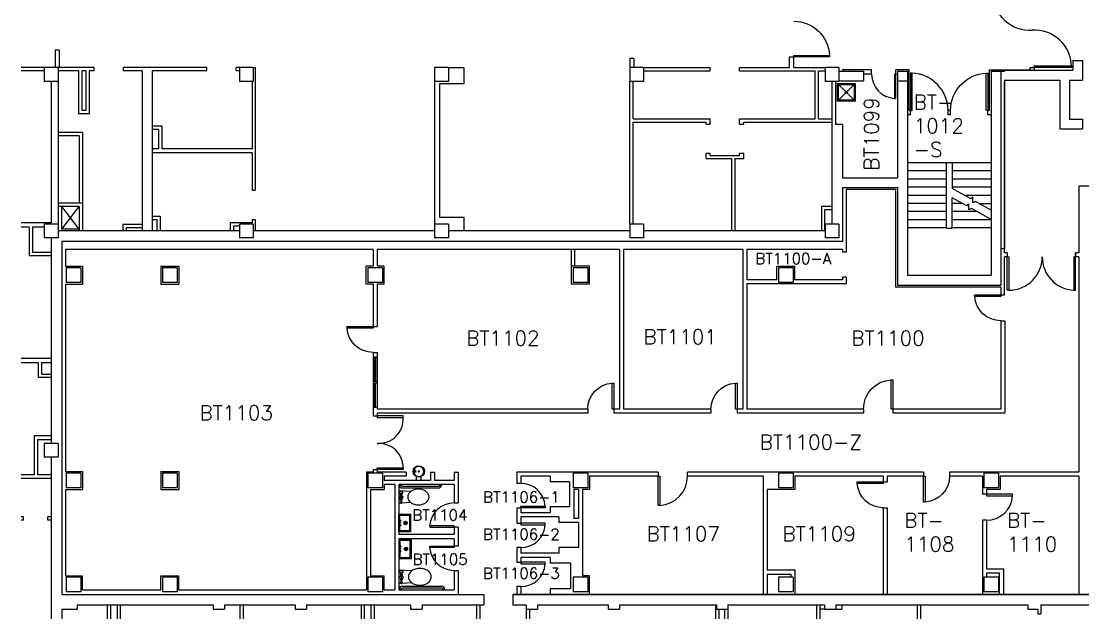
# Model space of a CAD drawing. Extents: x 2808 to 7225, y 18128 to 20366.
# Drawn here: x 2991 to 4296, y 18136 to 18871 of the extents above; entities that cross this region are included whole.
import ezdxf

# ---------------------------------------------------------------- set-up
doc = ezdxf.new("R2010")
doc.units = 0
doc.header["$MEASUREMENT"] = 0
doc.layers.get('0').update_dxf_attribs({"linetype": 'CONTINUOUS'})
for name, color, linetype in [('ARDOOR', 7, 'CONTINUOUS'), ('ARROOMNO', 4, 'CONTINUOUS'), ('ARWALL', 7, 'CONTINUOUS'), ('ARWINDOW', 7, 'CONTINUOUS'), ('COL', 14, 'CONTINUOUS'), ('EXWALL', 8, 'CONTINUOUS'), ('MPFIXTURE', 3, 'CONTINUOUS')]:
    doc.layers.add(name, color=color, linetype=linetype)
doc.styles.add('ROMANS', font='romans.shx', dxfattribs={"height": 18})

# ---------------------------------------------------------------- blocks, each defined once
blk = doc.blocks.new('COL2')
for p, q in [((-0.5, -0.5), (-0.5, 0.5)), ((-0.5, 0.5), (0.5, 0.5)), ((0.5, -0.5), (0.5, 0.5)), ((-0.5, -0.5), (0.5, -0.5))]:
    blk.add_line(p, q)
blk = doc.blocks.new('A$C00151CEC')
at = {"layer": 'MPFIXTURE'}
for points in [[(0, 21.6), (21.6, 21.6), (21.6, 0), (0, 0)], [(1.2, 20.4), (20.4, 20.4), (20.4, 1.2), (1.2, 1.2)]]:
    blk.add_lwpolyline(points, close=True, dxfattribs=at)
for points in [[(1.2, 20.4), (9.7, 11.9)], [(20.4, 20.4), (11.9, 11.9)], [(1.2, 1.2), (9.7, 9.7)], [(9.8, 10.8), (11.8, 10.8)], [(10.8, 11.8), (10.8, 9.8)], [(20.4, 1.2), (11.9, 9.7)]]:
    blk.add_lwpolyline(points, dxfattribs=at)
for radius in [1.5, 1]:
    blk.add_circle((10.8, 10.8), radius, dxfattribs=at)
blk = doc.blocks.new('DRNKFTN')
at = {"layer": 'MPFIXTURE', "linetype": 'CONTINUOUS'}
for p, q in [((4988.9, 18769.7), (4994.3, 18769.7)), ((4988.9, 18765), (4988.9, 18769.7)), ((4994.3, 18769.7), (4994.3, 18764.8)), ((4995.5, 18757.4), (4995.6, 18759.4)), ((4995.5, 18757.4), (4995.6, 18759.4)), ((4995.5, 18757.4), (4995.6, 18759.4)), ((4995.5, 18757.4), (4995.7, 18759.2)), ((4995.6, 18757.6), (4995.5, 18757.4)), ((4995.6, 18757.6), (4995.5, 18757.4))]:
    blk.add_line(p, q, dxfattribs=at)
blk.add_circle((4991.4, 18758.4), 7, dxfattribs=at)
for centre, radius, start, end in [((4991.4, 18758.4), 6.21, 0, 180), ((4991.4, 18758.4), 6.21, 180, 0), ((4991.4, 18758.4), 0.724, 0, 180), ((4991.4, 18758.4), 0.724, 180, 0), ((4992.1, 18758.4), 0, 359.999997222109, 0), ((4996.1, 18758.3), 1.16, 236.6932, 113.3808), ((4996.1, 18758.3), 0.913, 236.6932, 113.3808), ((4996.1, 18758.3), 0.913, 236.6932, 113.3808), ((4996.1, 18758.4), 0.161, 0, 180), ((4996.1, 18758.4), 0.161, 180, 0), ((4996.3, 18758.4), 0, 359.999997222109, 0), ((4997.6, 18758.4), 0, 359.999997222109, 0)]:
    blk.add_arc(centre, radius, start, end, dxfattribs=at)
blk = doc.blocks.new('A$C722D64E6')
at = {"layer": 'ARWALL'}
blk.add_blockref('DRNKFTN', (-4984.4, -18751.4), dxfattribs=at)
blk = doc.blocks.new('A$C10F5205D')
at = {"rotation": 90}
blk.add_blockref('A$C722D64E6', (18.2, 0), dxfattribs=at)
blk = doc.blocks.new('A$C1AF72490')
at = {"layer": 'MPFIXTURE', "rotation": 180}
blk.add_blockref('A$C10F5205D', (18.2, 14), dxfattribs=at)
blk = doc.blocks.new('PSYWC1P')
at = {"linetype": 'CONTINUOUS'}
for p, q in [((10.79, 4.96), (0, 5.58)), ((0.75, 4.61), (0, 4.61)), ((0.75, 3.6), (0, 3.6)), ((1.3, 4.67), (0.81, 4.67)), ((0.81, 3.54), (1.3, 3.54)), ((2.65, 1.27), (2.65, 1.13)), ((1.83, -5.48), (0, -5.58)), ((10.79, -4.96), (2.48, -5.44))]:
    blk.add_line(p, q, dxfattribs=at)
for p, q in [((1.31, 1.81), (1.31, 1.59)), ((1.69, 1.87), (1.37, 1.87)), ((1.37, 1.53), (1.69, 1.53)), ((1.69, 1.87), (1.69, 3.38)), ((1.69, 1.52), (1.69, 1.53)), ((1.69, 1.13), (1.69, 1.53)), ((2.65, 1.87), (2.65, 3.38)), ((2.98, 1.87), (2.65, 1.87)), ((2.65, 1.52), (2.65, 1.53)), ((2.65, 1.12), (2.65, 1.53)), ((2.65, 1.53), (2.98, 1.53)), ((3.54, 4.67), (3.04, 4.67)), ((3.04, 3.54), (3.54, 3.54)), ((3.04, 1.59), (3.04, 1.81)), ((3.6, 3.6), (3.6, 4.61)), ((1.3, -1.88), (1.3, -2.1)), ((1.6, -1.82), (1.36, -1.82)), ((1.36, -2.16), (1.6, -2.16)), ((1.6, -1.82), (1.6, -1.57)), ((2.73, -1.57), (2.73, -1.82)), ((2.97, -1.82), (2.73, -1.82)), ((2.73, -2.16), (2.97, -2.16)), ((3.03, -2.1), (3.03, -1.88))]:
    blk.add_line(p, q)
for points in [[(3.04, 4.67, 0.025815), (2.97, 4.72, 0.069134), (2.63, 4.85, 0.055334), (2.17, 4.9, 0.055334), (1.72, 4.85, 0.069134), (1.37, 4.72, 0.025815), (1.3, 4.67, 0.164444)], [(1.3, 3.54, 0.025815), (1.37, 3.5, 0.069134), (1.72, 3.37, 0.055334), (2.17, 3.32, 0.055334)], [(2.17, 3.32, 0.055334), (2.63, 3.37, 0.069134), (2.97, 3.5, 0.024315), (3.04, 3.54, 0.190567)]]:
    blk.add_lwpolyline(points, format="xyb", dxfattribs=at)
blk.add_lwpolyline([(2.59, -0.24), (2.38, 0.12), (1.96, 0.12), (1.75, -0.24), (1.96, -0.61), (2.38, -0.61)], close=True, dxfattribs=at)
at = {"linetype": 'CONTINUOUS', "flags": 128}
blk.add_lwpolyline([(17.51, -7.01, 0.074368), (21.25, -6.45, 0.085026), (24.22, -4.96, 0.106278), (26.33, -2.56, 0.128465), (27, 0, 0.128465), (26.33, 2.57, 0.106278), (24.22, 4.96, 0.085026), (21.25, 6.45, 0.074368), (17.51, 7.02, 0.074368), (13.76, 6.45, 0.085026), (10.79, 4.96, 0.106278), (8.68, 2.57, 0.128465), (8.01, 0, 0.128465), (8.68, -2.56, 0.106278), (10.79, -4.96, 0.085026), (13.76, -6.45, 0.074368)], format="xyb", close=True, dxfattribs=at)
for points in [[(2.73, -2.16), (2.73, -2.65, -0.414214), (2.67, -2.71), (1.66, -2.71, -0.414214), (1.6, -2.65), (1.6, -2.16)], [(2.32, -2.71), (2.49, -5.49, -1.015015), (1.83, -5.48), (1.99, -2.71)]]:
    blk.add_lwpolyline(points, format="xyb")
at = {"linetype": 'CONTINUOUS'}
blk.add_circle((2.17, -0.24), 1.45, dxfattribs=at)
for centre, start, end in [((0.81, 4.61), 90, 180), ((0.81, 3.6), 180, 270)]:
    blk.add_arc(centre, 0.0602, start, end, dxfattribs=at)
for centre, start, end in [((1.37, 1.81), 90, 180), ((1.37, 1.59), 180, 270), ((2.98, 1.81), 0, 90), ((2.98, 1.59), 270, 0), ((3.54, 4.61), 0, 90), ((3.54, 3.6), 270, 0), ((1.36, -1.88), 90, 180), ((1.36, -2.1), 180, 270), ((2.97, -1.88), 0, 90), ((2.97, -2.1), 270, 0)]:
    blk.add_arc(centre, 0.0602, start, end)
blk = doc.blocks.new('GRABBAR36')
for p, q in [((1.5, 3.75), (1.5, 36.25)), ((3, 3.75), (3, 36.25))]:
    blk.add_line(p, q)
for points in [[(0, 36.75), (0.5, 36.75), (0.5, 39.25), (0, 39.25)], [(0, 0.75), (0.5, 0.75), (0.5, 3.25), (0, 3.25)]]:
    blk.add_lwpolyline(points, close=True)
for centre, radius, start, end in [((0.5, 36.25), 2.5, 0, 90), ((0.5, 36.25), 1, 0, 90), ((0.5, 3.75), 2.5, 270, 0), ((0.5, 3.75), 1, 270, 0)]:
    blk.add_arc(centre, radius, start, end)
blk = doc.blocks.new('A$C2EE22C5F')
at = {"layer": 'MPFIXTURE', "rotation": 90}
blk.add_blockref('GRABBAR36', (39.25, 0), dxfattribs=at)
blk = doc.blocks.new('A$C43B14E2C')
at = {"rotation": 90}
blk.add_blockref('A$C2EE22C5F', (3, 0), dxfattribs=at)
blk = doc.blocks.new('A$C5E551B54')
blk.add_blockref('A$C43B14E2C', (0, 0))
blk = doc.blocks.new('A$C5E682CFD')
at = {"layer": 'MPFIXTURE'}
for p, q in [((33.28, 6), (35.28, 6)), ((34.28, 5), (34.28, 7))]:
    blk.add_line(p, q, dxfattribs=at)
for points in [[(26.28, 0), (26.28, 10.5), (42.28, 10.5), (42.28, 0)], [(27.28, 1), (27.28, 9.5), (41.28, 9.5), (41.28, 1)]]:
    blk.add_lwpolyline(points, close=True, dxfattribs=at)
at = {"layer": 'MPFIXTURE', "linetype": 'CONTINUOUS'}
for centre, radius in [((32.28, 0.99), 0.75), ((34.28, 0.99), 0.5), ((36.28, 0.99), 0.75)]:
    blk.add_circle(centre, radius, dxfattribs=at)
at = {"layer": 'MPFIXTURE'}
for radius in [1.5, 1]:
    blk.add_circle((34.28, 6), radius, dxfattribs=at)
for name, p, rotation in [('A$C5E551B54', (3, 38.5), 180), ('PSYWC1P', (11.11, 0), 90)]:
    blk.add_blockref(name, p, dxfattribs=dict(at, rotation=rotation))
blk = doc.blocks.new('A$C2E913835')
at = {"layer": 'MPFIXTURE'}
for p, q in [((9, 6), (7, 6)), ((8, 5), (8, 7))]:
    blk.add_line(p, q, dxfattribs=at)
for points in [[(16, 0), (16, 10.5), (0, 10.5), (0, 0)], [(15, 1), (15, 9.5), (1, 9.5), (1, 1)]]:
    blk.add_lwpolyline(points, close=True, dxfattribs=at)
at = {"layer": 'MPFIXTURE', "linetype": 'CONTINUOUS'}
for centre, radius in [((6, 0.99), 0.75), ((8, 0.99), 0.5), ((10, 0.99), 0.75)]:
    blk.add_circle(centre, radius, dxfattribs=at)
at = {"layer": 'MPFIXTURE'}
for radius in [1.5, 1]:
    blk.add_circle((8, 6), radius, dxfattribs=at)
blk.add_blockref('A$C5E551B54', (39.07, 0), dxfattribs=at)
at = {"layer": 'MPFIXTURE', "rotation": 90}
blk.add_blockref('PSYWC1P', (31.16, 0), dxfattribs=at)
blk = doc.blocks.new('A$C0AF92A26')
at = {"layer": 'ARDOOR'}
for p, q in [((0, 0), (0, 36)), ((0, 36), (2, 36)), ((2, 36), (2, 0)), ((2, 0), (0, 0))]:
    blk.add_line(p, q, dxfattribs=at)
blk.add_arc((0, 35.9), 36, 273.1847, 0.0885, dxfattribs=at)
blk = doc.blocks.new('A$C0C141F56')
at = {"layer": 'ARDOOR'}
for p, q in [((0, 2), (30, 2)), ((0, 0), (0, 2)), ((30, 0), (0, 0)), ((30, 2), (30, 0))]:
    blk.add_line(p, q, dxfattribs=at)
blk.add_arc((0.1, 0), 30, 3.8224, 90.1275, dxfattribs=at)
blk = doc.blocks.new('A$C14205D02')
at = {"layer": 'ARDOOR'}
for p, q in [((30, 30), (0, 30)), ((0, 30), (0, 28)), ((0, 28), (30, 28)), ((30, 28), (30, 30))]:
    blk.add_line(p, q, dxfattribs=at)
blk.add_arc((0.1, 30), 30, 269.8725, 356.1776, dxfattribs=at)
blk = doc.blocks.new('A$C33CB6592')
at = {"layer": 'ARDOOR'}
for p, q in [((30, 30), (0, 30)), ((0, 30), (0, 28)), ((0, 28), (30, 28)), ((30, 28), (30, 30))]:
    blk.add_line(p, q, dxfattribs=at)
blk.add_arc((0.1, 30), 30, 269.8725, 356.1776, dxfattribs=at)
blk = doc.blocks.new('A$C0E8B76A5')
at = {"layer": 'ARDOOR'}
for p, q in [((30, 2), (0, 2)), ((0, 2), (0, 0)), ((0, 0), (30, 0)), ((30, 0), (30, 2))]:
    blk.add_line(p, q, dxfattribs=at)
blk.add_arc((29.9, 0), 30, 89.8725, 176.1776, dxfattribs=at)
blk = doc.blocks.new('A$C42FC0220')
at = {"layer": 'ARDOOR'}
for p, q in [((0, 28), (0, 30)), ((0, 30), (30, 30)), ((30, 28), (0, 28)), ((30, 30), (30, 28))]:
    blk.add_line(p, q, dxfattribs=at)
blk.add_arc((29.9, 30), 30, 183.8224, 270.1275, dxfattribs=at)
blk = doc.blocks.new('A$C7CA93A63')
at = {"layer": 'ARDOOR'}
for p, q in [((32, 34), (0, 34)), ((0, 34), (0, 32)), ((0, 32), (32, 32)), ((32, 32), (32, 34))]:
    blk.add_line(p, q, dxfattribs=at)
blk.add_arc((2.1, 30), 30, 266.0404, 3.9596, dxfattribs=at)
blk = doc.blocks.new('A$C39A6113D')
at = {"layer": 'ARDOOR'}
for p, q in [((0, 2), (32, 2)), ((0, 0), (0, 2)), ((32, 0), (0, 0)), ((32, 2), (32, 0))]:
    blk.add_line(p, q, dxfattribs=at)
blk.add_arc((2, 2.1), 30, 359.8725, 93.8227, dxfattribs=at)
blk = doc.blocks.new('A$C4E473FEC')
at = {"layer": 'ARDOOR'}
for p, q in [((0, 0), (0, 41)), ((0, 41), (2, 41)), ((2, 41), (2, 0)), ((84, 41), (82, 41)), ((82, 41), (82, 0)), ((84, 0), (84, 41)), ((2, 0), (0, 0)), ((82, 0), (84, 0))]:
    blk.add_line(p, q, dxfattribs=at)
for centre, start, end in [((2, 41), 270, 0), ((84, 41), 179.9318, 267.204)]:
    blk.add_arc(centre, 41, start, end, dxfattribs=at)

msp = doc.modelspace()

# ---------------------------------------------------------------- linework, layer by layer
at = {"layer": 'ARDOOR'}
for p, q in [((4231.5, 18812.2), (4231.5, 18814.2)), ((4236.5, 18816.2), (4282.5, 18816.2)), ((4236.5, 18816.2), (4282.5, 18816.2)), ((4236.5, 18814.2), (4236.5, 18816.2)), ((4236.5, 18816.2), (4236.5, 18814.2)), ((4282.5, 18814.2), (4236.5, 18814.2)), ((4282.5, 18816.2), (4282.5, 18814.2))]:
    msp.add_line(p, q, dxfattribs=at)
at = {"layer": 'ARDOOR', "flags": 128}
for points in [[(3940.7, 18871.2, -0.400971), (3984.7, 18829.2), (3984.7, 18827.2), (3940.7, 18827.2), (3940.7, 18829.2), (3984.7, 18829.2)], [(4036.5, 18806.2, 0.394848), (4064.5, 18776.3), (4066.5, 18776.2), (4066.5, 18806.2), (4064.5, 18806.2), (4064.5, 18776.2), (4066.5, 18776.2)], [(4130.5, 18761.2, 0.401544), (4086.5, 18807.2), (4086.5, 18807.2), (4084.5, 18807.2), (4084.5, 18761.2), (4086.5, 18761.2), (4086.5, 18807.2)], [(4133.5, 18761.2, -0.401544), (4177.5, 18807.2), (4177.5, 18807.2), (4179.5, 18807.2), (4179.5, 18761.2), (4177.5, 18761.2), (4177.5, 18807.2)], [(4195.3, 18502.7, -0.396047), (4163.3, 18532.7), (4163.3, 18532.7), (4163.3, 18534.7), (4195.3, 18534.7), (4195.3, 18532.7), (4163.3, 18532.7), (4163.2, 18534.7)], [(3423.5, 18463.7, -0.396047), (3391.5, 18493.7), (3391.5, 18493.7), (3391.5, 18495.7), (3423.5, 18495.7), (3423.5, 18493.7), (3391.5, 18493.7), (3391.4, 18495.7)], [(3687.5, 18394, -0.396047), (3717.5, 18426), (3717.5, 18426), (3719.5, 18426), (3719.5, 18394), (3717.5, 18394), (3717.5, 18426), (3719.5, 18426.1)], [(3839, 18394, -0.396047), (3869, 18426), (3869, 18426), (3871, 18426), (3871, 18394), (3869, 18394), (3869, 18426), (3871, 18426.1)], [(4026.5, 18394, -0.39805), (4060.5, 18430), (4062.5, 18430), (4062.5, 18394), (4060.5, 18394), (4060.5, 18430)], [(4050.8, 18272.6, -0.396047), (4018.9, 18302.6), (4018.9, 18302.6), (4018.8, 18304.6), (4050.8, 18304.6), (4050.8, 18302.6), (4018.9, 18302.6), (4018.8, 18304.6)], [(4132.4, 18311.6, -0.396047), (4102.4, 18279.7), (4102.4, 18279.7), (4100.4, 18279.6), (4100.4, 18311.6), (4102.4, 18311.6), (4102.4, 18279.7), (4100.4, 18279.6)], [(4177.9, 18257.2, 0.396047), (4209.8, 18287.2), (4209.8, 18287.2), (4209.9, 18289.2), (4177.9, 18289.2), (4177.9, 18287.2), (4209.8, 18287.2), (4210, 18289.2)]]:
    msp.add_lwpolyline(points, format="xyb", dxfattribs=at)
at = {"layer": 'ARDOOR'}
for centre, start, end in [((4231.4, 18906.1), 182.4044, 273.166), ((4236.5, 18814.3), 2.4044, 93.166)]:
    msp.add_arc(centre, 46, start, end, dxfattribs=at)
at = {"layer": 'ARWALL'}
for p, q in [((3032.7, 18835.7), (3032.7, 18814.2)), ((3037.7, 18835.7), (3032.7, 18835.7)), ((3037.7, 18835.7), (3037.7, 18814.2)), ((3739.2, 18825.2), (3739.2, 18814.2)), ((3744.2, 18825.2), (3739.2, 18825.2)), ((3744.2, 18825.2), (3744.2, 18814.2)), ((3935.7, 18814.2), (3935.7, 18827.2)), ((3935.7, 18827.2), (3940.7, 18827.2)), ((3940.7, 18814.2), (3940.7, 18827.2)), ((3019.2, 18814.2), (2990.9, 18814.2)), ((3019.2, 18810.2), (2990.9, 18810.2)), ((3080.5, 18814.2), (3036.2, 18814.2)), ((3061.2, 18810.2), (3036.2, 18810.2)), ((3061.2, 18810.2), (3061.2, 18757.2)), ((3070.2, 18810.2), (3065.2, 18810.2)), ((3065.2, 18810.2), (3065.2, 18761.2)), ((3070.2, 18810.2), (3070.2, 18761.2)), ((3074.2, 18810.2), (3074.2, 18757.2)), ((3080.5, 18810.2), (3074.2, 18810.2)), ((3080.5, 18810.2), (3080.5, 18814.2)), ((3219.2, 18814.2), (3116.5, 18814.2)), ((3116.5, 18810.2), (3116.5, 18814.2)), ((3139.7, 18810.2), (3116.5, 18810.2)), ((3139.7, 18810.2), (3139.7, 18613.2)), ((3219.2, 18810.2), (3151.7, 18810.2)), ((3151.7, 18810.2), (3151.7, 18613.2)), ((3219.2, 18810.2), (3219.2, 18814.2)), ((3255.2, 18810.2), (3255.2, 18814.2)), ((3259.2, 18814.2), (3255.2, 18814.2)), ((3259.2, 18810.2), (3255.2, 18810.2)), ((3276.2, 18814.2), (3278.7, 18814.2)), ((3278.7, 18814.2), (3278.7, 18663.2)), ((3516.2, 18814.2), (3535.2, 18814.2)), ((3535.2, 18814.2), (3535.2, 18794.2)), ((3756.2, 18814.2), (3838.2, 18814.2)), ((3756.2, 18810.2), (3838.2, 18810.2)), ((3838.2, 18810.2), (3838.2, 18814.2)), ((3874.2, 18814.2), (3935.7, 18814.2)), ((3874.2, 18810.2), (3874.2, 18814.2)), ((3874.2, 18810.2), (3967.2, 18810.2)), ((3940.7, 18814.2), (3979.2, 18814.2)), ((3967.2, 18751.2), (3967.2, 18810.2)), ((3971.2, 18810.2), (3979.2, 18810.2)), ((3971.2, 18751.2), (3971.2, 18810.2)), ((4036.5, 18811.2), (4000.7, 18811.2)), ((4000.7, 18811.2), (4000.7, 18809.7)), ((4036.5, 18806.2), (4036.5, 18811.2)), ((4066.5, 18806.2), (4066.5, 18811.2)), ((4082.5, 18811.2), (4066.5, 18811.2)), ((4082.5, 18761.2), (4082.5, 18811.2)), ((4181.5, 18761.2), (4181.5, 18811.2)), ((4181.5, 18811.2), (4231.5, 18811.2)), ((4231.5, 18814.2), (4236.5, 18814.2)), ((4231.5, 18812.2), (4231.5, 18811.2)), ((4236.5, 18814.2), (4236.5, 18810.8)), ((3274.7, 18797.2), (3274.7, 18714.2)), ((3499.2, 18797.2), (3499.2, 18621.7)), ((3739.2, 18621.7), (3739.2, 18797.2)), ((3743.2, 18751.2), (3743.2, 18797.2)), ((4036.5, 18806.2), (4026.4, 18806.2)), ((4068.5, 18806.2), (4066.5, 18806.2)), ((4200, 18586.2), (4200, 18796.5)), ((3535.2, 18794.2), (3505.2, 18794.2)), ((3505.2, 18794.2), (3505.2, 18630.2)), ((3074.2, 18757.2), (3061.2, 18757.2)), ((3070.2, 18761.2), (3065.2, 18761.2)), ((4084.5, 18761.2), (4082.5, 18761.2)), ((4084.5, 18756.2), (4084.5, 18761.2)), ((4133.5, 18761.2), (4130.5, 18761.2)), ((4130.5, 18756.2), (4130.5, 18761.2)), ((4133.5, 18756.2), (4133.5, 18761.2)), ((4181.5, 18761.2), (4179.5, 18761.2)), ((4179.5, 18756.2), (4179.5, 18761.2)), ((3743.2, 18751.2), (3838.2, 18751.2)), ((3743.2, 18747.2), (3833.2, 18747.2)), ((3743.2, 18621.7), (3743.2, 18747.2)), ((3833.2, 18744.7), (3833.2, 18747.2)), ((3833.2, 18744.7), (3838.2, 18744.7)), ((3838.2, 18744.7), (3838.2, 18751.2)), ((3874.2, 18751.2), (3967.2, 18751.2)), ((3874.2, 18744.7), (3874.2, 18751.2)), ((3874.2, 18744.7), (3879.2, 18744.7)), ((3879.2, 18747.2), (3987.7, 18747.2)), ((3879.2, 18744.7), (3879.2, 18747.2)), ((3971.2, 18751.2), (3987.7, 18751.2)), ((4084.5, 18756.2), (4080.5, 18756.2)), ((4133.5, 18756.2), (4130.5, 18756.2)), ((4183.5, 18756.2), (4179.5, 18756.2)), ((3066.2, 18734.2), (3036.2, 18734.2)), ((3066.2, 18734.2), (3066.2, 18613.2)), ((3163.7, 18742.2), (3151.7, 18742.2)), ((3159.7, 18738.2), (3151.7, 18738.2)), ((3159.7, 18738.2), (3159.7, 18714.2)), ((3163.7, 18742.2), (3163.7, 18714.2)), ((3062.2, 18730.2), (3036.2, 18730.2)), ((3062.2, 18730.2), (3062.2, 18647.2)), ((3159.7, 18714.2), (3151.7, 18714.2)), ((3274.7, 18709.2), (3151.7, 18709.2)), ((3274.7, 18714.2), (3163.7, 18714.2)), ((3274.7, 18709.2), (3274.7, 18663.2)), ((3833.2, 18702.2), (3833.2, 18708.7)), ((3833.2, 18708.7), (3838.2, 18708.7)), ((3838.2, 18706.2), (3838.2, 18708.7)), ((3838.2, 18706.2), (3874.2, 18706.2)), ((3874.2, 18708.7), (3879.2, 18708.7)), ((3874.2, 18706.2), (3874.2, 18708.7)), ((3879.2, 18702.2), (3879.2, 18708.7)), ((3833.2, 18702.2), (3864.2, 18702.2)), ((3864.2, 18702.2), (3864.2, 18613.2)), ((3868.2, 18702.2), (3879.2, 18702.2)), ((3868.2, 18702.2), (3868.2, 18613.2)), ((4359, 18668.2), (4291.3, 18668.2)), ((4291.3, 18668.2), (4291.3, 18586.2)), ((3274.7, 18663.2), (3278.7, 18663.2)), ((4048.2, 18664.2), (4005.2, 18664.2)), ((4066.5, 18664.2), (4005.2, 18664.2)), ((4005.2, 18664.2), (4005.2, 18587.2)), ((4005.2, 18664.2), (4005.2, 18587.2)), ((4005.2, 18664.2), (4005.2, 18587.2)), ((4066.5, 18544.2), (4066.5, 18664.2)), ((3974.7, 18643.2), (3974.7, 18613.2)), ((3987.7, 18643.2), (3974.7, 18643.2)), ((3151.7, 18631.2), (3161.7, 18631.2)), ((3151.7, 18627.2), (3157.7, 18627.2)), ((3157.7, 18627.2), (3157.7, 18613.2)), ((3161.7, 18631.2), (3161.7, 18613.2)), ((3274.7, 18627.2), (3274.7, 18623.2)), ((3274.7, 18627.2), (3278.7, 18627.2)), ((3278.7, 18627.2), (3278.7, 18613.2)), ((3505.2, 18630.2), (3535.2, 18630.2)), ((3535.2, 18630.2), (3535.2, 18613.2)), ((3978.7, 18639.2), (3978.7, 18613.2)), ((3987.7, 18639.2), (3978.7, 18639.2)), ((3027.7, 18623.2), (2990.9, 18623.2)), ((3000.7, 18617.7), (2990.9, 18617.7)), ((3000.7, 18617.7), (3000.7, 18582.7)), ((3004.7, 18617.7), (3004.7, 18586.7)), ((3019.2, 18617.7), (3004.7, 18617.7)), ((3139.7, 18621.2), (3115.7, 18621.2)), ((3115.7, 18621.2), (3115.7, 18613.2)), ((3119.7, 18617.2), (3119.7, 18613.2)), ((3139.7, 18617.2), (3119.7, 18617.2)), ((3274.7, 18623.2), (3247.7, 18623.2)), ((3247.7, 18623.2), (3247.7, 18613.2)), ((3259.2, 18619.2), (3251.7, 18619.2)), ((3251.7, 18619.2), (3251.7, 18613.2)), ((3423.5, 18590.2), (3045.2, 18590.2)), ((3423.5, 18590.2), (3045.2, 18590.2)), ((3045.2, 18590.2), (3045.2, 18569.7)), ((3045.2, 18590.2), (3045.2, 18569.7)), ((3423.5, 18590.2), (3423.5, 18569.7)), ((3423.5, 18590.2), (3423.5, 18569.7)), ((3726.5, 18590.2), (3428.5, 18590.2)), ((3726.5, 18590.2), (3428.5, 18590.2)), ((3428.5, 18590.2), (3428.5, 18569.7)), ((3428.5, 18590.2), (3428.5, 18569.7)), ((3667.5, 18569.7), (3667.5, 18590.2)), ((3667.5, 18569.7), (3667.5, 18590.2)), ((3671.5, 18569.7), (3671.5, 18590.2)), ((3671.5, 18569.7), (3671.5, 18590.2)), ((3726.5, 18590.2), (3726.5, 18533.9)), ((3726.5, 18590.2), (3726.5, 18394)), ((3878, 18590.2), (3731.5, 18590.2)), ((3878, 18590.2), (3731.5, 18590.2)), ((3731.5, 18590.2), (3731.5, 18533.9)), ((3731.5, 18590.2), (3731.5, 18394)), ((3878, 18590.2), (3878, 18533.9)), ((3878, 18590.2), (3878, 18394)), ((4000.7, 18590.2), (3883, 18590.2)), ((4000.7, 18590.2), (3883, 18590.2)), ((3883, 18590.2), (3883, 18553.1)), ((3883, 18590.2), (3883, 18553.1)), ((4000.7, 18590.2), (4000.7, 18587.2)), ((4000.7, 18590.2), (4000.7, 18587.2)), ((4000.7, 18590.2), (4000.7, 18587.2)), ((3027.7, 18582.7), (3000.7, 18582.7)), ((3027.7, 18586.7), (3004.7, 18586.7)), ((4005.2, 18587.2), (4000.7, 18587.2)), ((4005.2, 18587.2), (4000.7, 18587.2)), ((4005.2, 18587.2), (4000.7, 18587.2)), ((4203.3, 18586.2), (4200, 18586.2)), ((4200, 18534.7), (4200, 18581.2)), ((4203.3, 18581.2), (4200, 18581.2)), ((4203.3, 18586.2), (4203.3, 18581.2)), ((4291.3, 18586.2), (4287.3, 18586.2)), ((4287.3, 18581.2), (4287.3, 18586.2)), ((4287.3, 18586.2), (4287.3, 18581.2)), ((4291.3, 18581.2), (4287.3, 18581.2)), ((4291.3, 18581.2), (4291.3, 18316.6)), ((3045.2, 18569.7), (3066, 18569.7)), ((3045.2, 18569.7), (3066, 18569.7)), ((3066, 18569.7), (3066, 18547.7)), ((3066, 18569.7), (3066, 18547.7)), ((3162.5, 18569.7), (3162.5, 18547.7)), ((3162.5, 18569.7), (3184.5, 18569.7)), ((3184.5, 18569.7), (3184.5, 18547.7)), ((3423.5, 18569.7), (3415, 18569.7)), ((3415, 18547.7), (3415, 18569.7)), ((3423.5, 18569.7), (3415, 18569.7)), ((3437, 18569.7), (3428.5, 18569.7)), ((3437, 18569.7), (3428.5, 18569.7)), ((3437, 18547.7), (3437, 18569.7)), ((3689.5, 18569.7), (3667.5, 18569.7)), ((3689.5, 18569.7), (3667.5, 18569.7)), ((3667.5, 18547.7), (3667.5, 18569.7)), ((3667.5, 18547.7), (3667.5, 18569.7)), ((3689.5, 18547.7), (3689.5, 18569.7)), ((3689.5, 18547.7), (3689.5, 18569.7)), ((3920, 18553.1), (3920, 18569.7)), ((3920, 18569.7), (3942, 18569.7)), ((3942, 18553.1), (3942, 18569.7)), ((3920, 18553.1), (3883, 18553.1)), ((4000.7, 18553.1), (3942, 18553.1)), ((4005.2, 18556.5), (4000.7, 18556.5)), ((4000.7, 18556.5), (4000.7, 18553.1)), ((4005.2, 18556.5), (4005.2, 18548.1)), ((3045.2, 18547.7), (3066, 18547.7)), ((3045.2, 18547.7), (3066, 18547.7)), ((3045.2, 18547.7), (3045.2, 18317.2)), ((3045.2, 18547.7), (3045.2, 18317.2)), ((3162.5, 18547.7), (3184.5, 18547.7)), ((3423.5, 18547.7), (3415, 18547.7)), ((3423.5, 18547.7), (3423.5, 18495.7)), ((3428.5, 18547.7), (3428.5, 18495.7)), ((3437, 18547.7), (3428.5, 18547.7)), ((3689.5, 18547.7), (3667.5, 18547.7)), ((3689.5, 18547.7), (3667.5, 18547.7)), ((4005.2, 18548.1), (3883, 18548.1)), ((3883, 18548.1), (3883, 18394)), ((4195.3, 18544.2), (4066.5, 18544.2)), ((4195.3, 18544.2), (4195.3, 18534.7)), ((4195.3, 18534.7), (4200, 18534.7)), ((4195.3, 18502.7), (4195.3, 18394)), ((4195.3, 18502.7), (4200.3, 18502.7)), ((4200.3, 18502.7), (4200.3, 18389)), ((3423.5, 18495.7), (3428.5, 18495.7)), ((3423.5, 18463.7), (3423.5, 18385.8)), ((3423.5, 18463.7), (3428.5, 18463.7)), ((3428.5, 18463.7), (3428.5, 18394)), ((2990.9, 18456.7), (3027.7, 18456.7)), ((2990.9, 18451.2), (3011.7, 18451.2)), ((3011.7, 18451.2), (3011.7, 18433.2)), ((3015.7, 18451.2), (3027.7, 18451.2)), ((3015.7, 18451.2), (3015.7, 18437.2)), ((3011.7, 18433.2), (3027.7, 18433.2)), ((3015.7, 18437.2), (3027.7, 18437.2)), ((3687.5, 18394), (3428.5, 18394)), ((3687.5, 18394), (3687.5, 18389)), ((3726.5, 18394), (3719.5, 18394)), ((3719.5, 18394), (3719.5, 18389)), ((3839, 18394), (3731.5, 18394)), ((3839, 18394), (3839, 18389)), ((3878, 18394), (3871, 18394)), ((3871, 18394), (3871, 18389)), ((4026.5, 18394), (3883, 18394)), ((4026.5, 18394), (4026.5, 18389)), ((4195.3, 18394), (4062.5, 18394)), ((4062.5, 18394), (4062.5, 18389)), ((3423.5, 18385.8), (3428.5, 18385.8)), ((3687.5, 18389), (3428.5, 18389)), ((3428.5, 18389), (3428.5, 18385.8)), ((3839, 18389), (3719.5, 18389)), ((4026.5, 18389), (3871, 18389)), ((4200.3, 18389), (4062.5, 18389)), ((3027.7, 18361.2), (3006.7, 18361.2)), ((3006.7, 18361.2), (3006.7, 18313.2)), ((3027.7, 18356.2), (3010.7, 18356.2)), ((3010.7, 18356.2), (3010.7, 18313.2)), ((3045.2, 18317.2), (3066, 18317.2)), ((3045.2, 18317.2), (3066, 18317.2)), ((3066, 18317.2), (3066, 18295.2)), ((3066, 18317.2), (3066, 18295.2)), ((3162.5, 18317.2), (3162.5, 18295.2)), ((3162.5, 18317.2), (3184.5, 18317.2)), ((3184.5, 18317.2), (3184.5, 18295.2)), ((3423.5, 18316.6), (3415.4, 18316.6)), ((3415.4, 18316.6), (3415.4, 18171.6)), ((3423.5, 18319.8), (3423.5, 18316.6)), ((3423.5, 18319.8), (3428.5, 18319.8)), ((3428.5, 18319.8), (3428.5, 18316.6)), ((3464.1, 18316.6), (3428.5, 18316.6)), ((3464.1, 18316.6), (3464.1, 18311.6)), ((3494.1, 18316.6), (3494.1, 18306.2)), ((3494.1, 18316.6), (3499.1, 18316.6)), ((3499.1, 18316.6), (3499.1, 18306.2)), ((3523.1, 18316.6), (3523.1, 18306.2)), ((3523.1, 18316.6), (3528.1, 18316.6)), ((3528.1, 18316.6), (3528.1, 18278.6)), ((3774.1, 18316.6), (3600.2, 18316.6)), ((3600.2, 18316.6), (3600.2, 18302.6)), ((3774.1, 18316.6), (3774.1, 18311.6)), ((4100.4, 18316.6), (3810.1, 18316.6)), ((3810.1, 18311.6), (3810.1, 18316.6)), ((4100.4, 18316.6), (4100.4, 18311.6)), ((4291.3, 18316.6), (4132.4, 18316.6)), ((4132.4, 18316.6), (4132.4, 18311.6)), ((3006.7, 18313.2), (2990.9, 18313.2)), ((3027.7, 18308.7), (2990.9, 18308.7)), ((3027.7, 18313.2), (3010.7, 18313.2)), ((3437, 18311.6), (3437, 18306.2)), ((3464.1, 18311.6), (3437, 18311.6)), ((3494.1, 18306.2), (3437, 18306.2)), ((3450.1, 18301.2), (3437, 18301.2)), ((3437, 18301.2), (3437, 18295.2)), ((3450.1, 18301.2), (3450.1, 18171.6)), ((3523.1, 18301.2), (3455.1, 18301.2)), ((3455.1, 18301.2), (3455.1, 18239.6)), ((3523.1, 18306.2), (3499.1, 18306.2)), ((3523.1, 18301.2), (3523.1, 18278.6)), ((3605.2, 18302.6), (3600.2, 18302.6)), ((3641.2, 18311.6), (3605.2, 18311.6)), ((3605.2, 18311.6), (3605.2, 18302.6)), ((3641.2, 18311.6), (3641.2, 18304.6)), ((3665.2, 18304.6), (3641.2, 18304.6)), ((3665.2, 18304.6), (3665.2, 18273.6)), ((3774.1, 18311.6), (3689.5, 18311.6)), ((3689.5, 18311.6), (3689.5, 18295.2)), ((3903.2, 18311.6), (3810.1, 18311.6)), ((3903.2, 18311.6), (3903.2, 18166.1)), ((4050.8, 18311.6), (3942, 18311.6)), ((3942, 18311.6), (3942, 18295.2)), ((4050.8, 18311.6), (4050.8, 18304.6)), ((4050.8, 18304.6), (4055.8, 18304.6)), ((4055.8, 18311.6), (4055.8, 18304.6)), ((4100.4, 18311.6), (4055.8, 18311.6)), ((4172.9, 18311.6), (4132.4, 18311.6)), ((4172.9, 18311.6), (4172.9, 18289.2)), ((4291.3, 18311.6), (4194.5, 18311.6)), ((4194.5, 18311.6), (4194.5, 18295.2)), ((4291.3, 18311.6), (4291.3, 18166.1)), ((3045.2, 18295.2), (3066, 18295.2)), ((3045.2, 18295.2), (3066, 18295.2)), ((3045.2, 18295.2), (3045.2, 18189.1)), ((3045.2, 18295.2), (3045.2, 18189.1)), ((3162.5, 18295.2), (3184.5, 18295.2)), ((3420.4, 18295.2), (3420.4, 18189.1)), ((3420.4, 18295.2), (3437, 18295.2)), ((3676, 18295.2), (3670.2, 18295.2)), ((3670.2, 18295.2), (3670.2, 18259.6)), ((3676, 18295.2), (3676, 18259.6)), ((3689.5, 18295.2), (3681, 18295.2)), ((3681, 18295.2), (3681, 18189.1)), ((3908.2, 18295.2), (3908.2, 18196.1)), ((3942, 18295.2), (3908.2, 18295.2)), ((4177.9, 18289.2), (4172.9, 18289.2)), ((4177.9, 18295.2), (4177.9, 18289.2)), ((4194.5, 18295.2), (4177.9, 18295.2)), ((3523.1, 18278.6), (3528.1, 18278.6)), ((2993.7, 18261.7), (2990.9, 18261.7)), ((2993.7, 18257.2), (2993.7, 18261.7)), ((3027.7, 18261.7), (3023.7, 18261.7)), ((3023.7, 18257.2), (3023.7, 18261.7)), ((3600.2, 18272.6), (3600.2, 18253.6)), ((3600.2, 18272.6), (3605.2, 18272.6)), ((3605.2, 18272.6), (3605.2, 18266.6)), ((3641.2, 18266.6), (3605.2, 18266.6)), ((3652, 18261.6), (3605.2, 18261.6)), ((3605.2, 18261.6), (3605.2, 18253.6)), ((3641.2, 18273.6), (3641.2, 18266.6)), ((3665.2, 18273.6), (3641.2, 18273.6)), ((3652, 18261.6), (3652, 18254.6)), ((4050.8, 18270.6), (4050.8, 18166.1)), ((4055.8, 18270.6), (4055.8, 18166.1)), ((2993.7, 18257.2), (2990.9, 18257.2)), ((3027.7, 18257.2), (3023.7, 18257.2)), ((3523.1, 18248.6), (3523.1, 18239.6)), ((3528.1, 18248.6), (3523.1, 18248.6)), ((3528.1, 18248.6), (3528.1, 18225.6)), ((3600.2, 18253.6), (3605.2, 18253.6)), ((3676, 18254.6), (3652, 18254.6)), ((3676, 18259.6), (3670.2, 18259.6)), ((3676, 18254.6), (3676, 18223.6)), ((4172.9, 18257.2), (4172.9, 18166.1)), ((4177.9, 18257.2), (4172.9, 18257.2)), ((4177.9, 18257.2), (4177.9, 18197.5)), ((3523.1, 18239.6), (3455.1, 18239.6)), ((3523.1, 18234.6), (3455.1, 18234.6)), ((3455.1, 18234.6), (3455.1, 18171.6)), ((3523.1, 18234.6), (3523.1, 18225.6)), ((3528.1, 18225.6), (3523.1, 18225.6)), ((3600.2, 18223.6), (3600.2, 18205.6)), ((3605.2, 18223.6), (3600.2, 18223.6)), ((3605.2, 18223.6), (3605.2, 18216.6)), ((3652, 18223.6), (3652, 18216.6)), ((3676, 18223.6), (3652, 18223.6)), ((3652, 18216.6), (3605.2, 18216.6)), ((3641.2, 18211.6), (3605.2, 18211.6)), ((3605.2, 18211.6), (3605.2, 18205.6)), ((3641.2, 18211.6), (3641.2, 18204.6)), ((3415.4, 18203.6), (3415.4, 18171.6)), ((3420.4, 18203.6), (3420.4, 18189.1)), ((3450.1, 18203.6), (3450.1, 18171.6)), ((3455.1, 18203.6), (3455.1, 18171.6)), ((3600.2, 18205.6), (3605.2, 18205.6)), ((3666.2, 18204.6), (3641.2, 18204.6)), ((3666.2, 18204.6), (3666.2, 18173.1)), ((3666.2, 18203.6), (3666.2, 18173.1)), ((3681, 18203.6), (3681, 18189.1)), ((3903.2, 18203.6), (3903.2, 18166.1)), ((3908.2, 18203.6), (3908.2, 18196.1)), ((3908.2, 18196.1), (3942.5, 18196.1)), ((3908.2, 18196.1), (3942.5, 18196.1)), ((3942.5, 18166.1), (3942.5, 18196.1)), ((3942.5, 18166.1), (3942.5, 18196.1)), ((4050.8, 18203.6), (4050.8, 18166.1)), ((4055.8, 18203.6), (4055.8, 18166.1)), ((4172.9, 18203.6), (4172.9, 18166.1)), ((4177.9, 18203.6), (4177.9, 18197.5)), ((4177.9, 18197.5), (4198.9, 18197.5)), ((4177.9, 18197.5), (4198.9, 18197.5)), ((4198.9, 18166.1), (4198.9, 18197.5)), ((4198.9, 18166.1), (4198.9, 18197.5)), ((4291.3, 18203.6), (4291.3, 18166.1)), ((3045.2, 18189.1), (3066, 18189.1)), ((3045.2, 18189.1), (3066, 18189.1)), ((3066, 18171.6), (3066, 18189.1)), ((3066, 18171.6), (3066, 18189.1)), ((3162.5, 18171.6), (3162.5, 18189.1)), ((3162.5, 18189.1), (3184.5, 18189.1)), ((3162.5, 18171.6), (3162.5, 18189.1)), ((3162.5, 18189.1), (3184.5, 18189.1)), ((3184.5, 18171.6), (3184.5, 18189.1)), ((3184.5, 18171.6), (3184.5, 18189.1)), ((3420.4, 18189.1), (3437, 18189.1)), ((3420.4, 18189.1), (3437, 18189.1)), ((3437, 18171.6), (3437, 18189.1)), ((3437, 18171.6), (3437, 18189.1)), ((3523.1, 18195.6), (3523.1, 18171.6)), ((3523.1, 18195.6), (3528.1, 18195.6)), ((3523.1, 18193.6), (3523.1, 18171.6)), ((3528.1, 18195.6), (3528.1, 18166.1)), ((3528.1, 18193.6), (3528.1, 18166.1)), ((3689.5, 18189.1), (3681, 18189.1)), ((3689.5, 18189.1), (3681, 18189.1)), ((3689.5, 18166.1), (3689.5, 18189.1)), ((3689.5, 18166.1), (3689.5, 18189.1)), ((3908.2, 18191.1), (3908.2, 18166.1)), ((3908.2, 18191.1), (3908.2, 18166.1)), ((3908.2, 18191.1), (3937.5, 18191.1)), ((3908.2, 18191.1), (3937.5, 18191.1)), ((3937.5, 18187.1), (3937.5, 18191.1)), ((3937.5, 18187.1), (3937.5, 18191.1)), ((4177.9, 18192.5), (4193.9, 18192.5)), ((4177.9, 18192.5), (4177.9, 18187.1)), ((4177.9, 18192.5), (4193.9, 18192.5)), ((4177.9, 18192.5), (4177.9, 18187.1)), ((4193.9, 18166.1), (4193.9, 18192.5)), ((4193.9, 18166.1), (4193.9, 18192.5)), ((3066, 18171.6), (3162.5, 18171.6)), ((3066, 18171.6), (3162.5, 18171.6)), ((3184.5, 18171.6), (3415.4, 18171.6)), ((3184.5, 18171.6), (3415.4, 18171.6)), ((3437, 18171.6), (3450.1, 18171.6)), ((3437, 18171.6), (3450.1, 18171.6)), ((3455.1, 18171.6), (3523.1, 18171.6)), ((3455.1, 18171.6), (3523.1, 18171.6)), ((3600.2, 18175.6), (3600.2, 18166.1)), ((3605.2, 18175.6), (3600.2, 18175.6)), ((3600.2, 18173.6), (3600.2, 18166.1)), ((3605.2, 18175.6), (3605.2, 18166.1)), ((3605.2, 18173.6), (3605.2, 18166.1)), ((3641.2, 18173.1), (3641.2, 18166.1)), ((3666.2, 18173.1), (3641.2, 18173.1)), ((3641.2, 18173.1), (3641.2, 18166.1)), ((3666.2, 18173.1), (3641.2, 18173.1)), ((3096.7, 18153.1), (3096.7, 18136.1)), ((3100.7, 18153.1), (3100.7, 18136.1)), ((3108.7, 18153.1), (3108.7, 18136.1)), ((3112.7, 18153.1), (3112.7, 18136.1)), ((3259.7, 18153.1), (3259.7, 18136.1)), ((3263.7, 18153.1), (3263.7, 18136.1)), ((3408.7, 18153.1), (3408.7, 18136.1)), ((3412.7, 18153.1), (3412.7, 18136.1)), ((3420.7, 18153.1), (3420.7, 18136.1)), ((3424.7, 18153.1), (3424.7, 18136.1)), ((3550.7, 18153.1), (3550.7, 18136.1)), ((3554.7, 18153.1), (3554.7, 18136.1)), ((3611.7, 18148.1), (3611.7, 18136.1)), ((3615.7, 18148.1), (3615.7, 18136.1)), ((3844.7, 18153.1), (3844.7, 18136.1)), ((3848.7, 18148.1), (3848.7, 18136.1)), ((3855.7, 18148.1), (3855.7, 18136.1)), ((3859.7, 18148.1), (3859.7, 18136.1)), ((3968.7, 18153.1), (3968.7, 18136.1)), ((3972.7, 18153.1), (3972.7, 18136.1)), ((3978.7, 18148.1), (3972.7, 18148.1)), ((3992.7, 18148.1), (3999.7, 18148.1)), ((3999.7, 18153.1), (3999.7, 18148.1)), ((4092.7, 18153.1), (4092.7, 18136.1)), ((4096.7, 18153.1), (4096.7, 18136.1)), ((4228.7, 18153.1), (4228.7, 18148.1)), ((4228.7, 18148.1), (4240.7, 18148.1)), ((4240.7, 18148.1), (4240.7, 18142.1)), ((4244.7, 18153.1), (4244.7, 18142.1)), ((4240.7, 18142.1), (4244.7, 18142.1))]:
    msp.add_line(p, q, dxfattribs=at)
msp.add_lwpolyline([(4050.8, 18270.6), (4050.8, 18272.6), (4055.8, 18272.6), (4055.8, 18270.6)], dxfattribs=at)
at = {"layer": 'ARWINDOW'}
for p, q in [((3428.5, 18458), (3423.5, 18458)), ((3425.5, 18457), (3425.5, 18458)), ((3426.5, 18457), (3425.5, 18457)), ((3425.5, 18429), (3425.5, 18457)), ((3426.5, 18457), (3426.5, 18458)), ((3426.5, 18457), (3426.5, 18429)), ((3428.5, 18428), (3423.5, 18428)), ((3428.5, 18426), (3423.5, 18426)), ((3426.5, 18429), (3425.5, 18429)), ((3425.5, 18429), (3425.5, 18428)), ((3425.5, 18425), (3425.5, 18426)), ((3426.5, 18425), (3425.5, 18425)), ((3425.5, 18397), (3425.5, 18425)), ((3426.5, 18429), (3426.5, 18428)), ((3426.5, 18425), (3426.5, 18426)), ((3426.5, 18397), (3426.5, 18425)), ((3428.5, 18396), (3423.5, 18396)), ((3426.5, 18397), (3425.5, 18397)), ((3425.5, 18397), (3425.5, 18396)), ((3426.5, 18397), (3426.5, 18396))]:
    msp.add_line(p, q, dxfattribs=at)
at = {"layer": 'EXWALL'}
for p, q in [((4284, 18822.8), (4284, 18810.8)), ((4296, 18822.8), (4296, 18798.8)), ((4068.5, 18809.7), (4068.5, 18678.7)), ((4080.5, 18809.7), (4080.5, 18558.7)), ((4183.5, 18809.7), (4183.5, 18558.7)), ((4195.5, 18809.7), (4195.5, 18546.7)), ((3027.7, 18797.2), (3027.7, 18623.2)), ((3036.2, 18797.2), (3036.2, 18621.7)), ((3987.7, 18797.2), (3987.7, 18621.7)), ((3992.3, 18797.2), (3992.3, 18744.2)), ((4200, 18798.8), (4200, 18591.6)), ((4268, 18798.8), (4268, 18738.8)), ((4280, 18798.8), (4280, 18750.8)), ((4000.7, 18744.2), (3992.3, 18744.2)), ((4000.7, 18744.2), (4000.7, 18678.7)), ((4296, 18750.8), (4296, 18738.8)), ((4128.5, 18697), (4080.5, 18697)), ((4128.5, 18616.5), (4128.5, 18697.5)), ((4128.5, 18697.5), (4135.5, 18697.5)), ((4135.5, 18697.5), (4135.5, 18665.5)), ((4183.5, 18697), (4135.5, 18697)), ((4128.5, 18687), (4080.5, 18687)), ((4183.5, 18687), (4135.5, 18687)), ((4000.7, 18666.7), (4000.7, 18600.2)), ((4068.5, 18666.7), (4068.5, 18546.7)), ((4128.5, 18677), (4080.5, 18677)), ((4128.5, 18667), (4080.5, 18667)), ((4183.5, 18677), (4135.5, 18677)), ((4183.5, 18667), (4135.5, 18667)), ((4128.5, 18657), (4080.5, 18657)), ((4158.5, 18652.7), (4135.5, 18665.5)), ((4135.5, 18616.5), (4135.5, 18654)), ((4153.6, 18644), (4135.5, 18654)), ((4183.5, 18657), (4150.8, 18657)), ((4160.9, 18654.7), (4158.5, 18652.7)), ((4161, 18647.8), (4160.9, 18654.7)), ((3066.2, 18647.2), (3036.2, 18647.2)), ((3062.2, 18643.2), (3036.2, 18643.2)), ((3040.7, 18615.2), (3062.2, 18643.2)), ((3062.2, 18615.2), (3040.7, 18643.2)), ((3040.7, 18615.2), (3040.7, 18643.2)), ((3062.2, 18643.2), (3062.2, 18613.2)), ((4128.5, 18647), (4080.5, 18647)), ((4148.2, 18647), (4135.5, 18647)), ((4156, 18646), (4153.6, 18644)), ((4156.1, 18639), (4156, 18646)), ((4159.2, 18640.8), (4156.1, 18639)), ((4183.5, 18627.4), (4159.2, 18640.8)), ((4164.1, 18649.6), (4161, 18647.8)), ((4183.5, 18638.8), (4164.1, 18649.6)), ((4168.8, 18647), (4183.5, 18647)), ((4128.5, 18637), (4080.5, 18637)), ((4128.5, 18627), (4080.5, 18627)), ((4166.2, 18637), (4135.5, 18637)), ((4183.5, 18627), (4135.5, 18627)), ((3062.2, 18615.2), (3040.7, 18615.2)), ((4128.5, 18617), (4080.5, 18617)), ((4128.5, 18616.5), (4135.5, 18616.5)), ((4183.5, 18617), (4135.5, 18617)), ((3027.7, 18604.7), (3027.7, 18351.7)), ((3259.2, 18613.2), (3036.2, 18613.2)), ((3499.2, 18613.2), (3276.2, 18613.2)), ((3739.2, 18613.2), (3516.2, 18613.2)), ((3979.2, 18613.2), (3756.2, 18613.2)), ((4000.7, 18600.2), (3040.7, 18600.2)), ((3040.7, 18600.2), (3040.7, 18166.1)), ((3027.7, 18334.7), (3027.7, 18136.1)), ((3040.7, 18166.1), (3559.5, 18166.1)), ((3040.7, 18166.1), (3559.5, 18166.1)), ((3559.5, 18166.1), (3559.5, 18153.1)), ((3559.5, 18166.1), (3559.5, 18153.1)), ((4639.6, 18166.1), (3595.5, 18166.1)), ((3595.5, 18166.1), (3595.5, 18153.1)), ((3595.5, 18166.1), (3605.2, 18166.1)), ((3595.5, 18166.1), (3600.2, 18166.1)), ((3595.5, 18166.1), (3595.5, 18153.1)), ((3605.2, 18166.1), (4648, 18166.1)), ((3605.2, 18166.1), (4642, 18166.1)), ((3040.7, 18148.1), (3059.7, 18148.1)), ((3040.7, 18148.1), (3040.7, 18136.1)), ((3059.7, 18153.1), (3226.7, 18153.1)), ((3059.7, 18153.1), (3059.7, 18148.1)), ((3226.7, 18153.1), (3226.7, 18148.1)), ((3226.7, 18148.1), (3240.7, 18148.1)), ((3240.7, 18153.1), (3327.7, 18153.1)), ((3240.7, 18153.1), (3240.7, 18148.1)), ((3327.7, 18153.1), (3327.7, 18148.1)), ((3327.7, 18148.1), (3341.7, 18148.1)), ((3341.7, 18153.1), (3469.7, 18153.1)), ((3341.7, 18153.1), (3341.7, 18148.1)), ((3469.7, 18153.1), (3469.7, 18148.1)), ((3469.7, 18148.1), (3483.7, 18148.1)), ((3483.7, 18153.1), (3559.5, 18153.1)), ((3483.7, 18153.1), (3483.7, 18148.1)), ((3595.5, 18153.1), (3611.7, 18153.1)), ((3611.7, 18153.1), (3611.7, 18148.1)), ((3611.7, 18148.1), (3625.7, 18148.1)), ((3625.7, 18153.1), (3712.7, 18153.1)), ((3625.7, 18153.1), (3625.7, 18148.1)), ((3712.7, 18153.1), (3712.7, 18148.1)), ((3712.7, 18148.1), (3726.7, 18148.1)), ((3726.7, 18153.1), (3845.7, 18153.1)), ((3726.7, 18153.1), (3726.7, 18148.1)), ((3845.7, 18153.1), (3845.7, 18148.1)), ((3845.7, 18148.1), (3859.7, 18148.1)), ((3859.7, 18153.1), (3978.7, 18153.1)), ((3859.7, 18153.1), (3859.7, 18148.1)), ((3978.7, 18153.1), (3978.7, 18148.1)), ((3978.7, 18148.1), (3992.7, 18148.1)), ((3992.7, 18153.1), (4228.7, 18153.1)), ((3992.7, 18153.1), (3992.7, 18148.1)), ((4244.7, 18153.1), (4464.7, 18153.1))]:
    msp.add_line(p, q, dxfattribs=at)
at = {"layer": 'EXWALL', "linetype": 'CONTINUOUS'}
for p, q in [((4284, 18822.8), (4296, 18822.8)), ((3996.2, 18809.7), (4026.4, 18809.7)), ((4026.4, 18809.7), (4026.4, 18797.7)), ((4068.5, 18809.7), (4080.5, 18809.7)), ((4183.5, 18809.7), (4200, 18809.7)), ((4200, 18810.8), (4268, 18810.8)), ((4200, 18809.7), (4200, 18810.8)), ((4268, 18810.8), (4284, 18810.8)), ((3996.2, 18797.7), (4026.4, 18797.7)), ((4068.5, 18797.7), (4080.5, 18797.7)), ((4200, 18798.8), (4268, 18798.8)), ((4280, 18798.8), (4296, 18798.8)), ((4280, 18750.8), (4296, 18750.8)), ((4268, 18738.8), (4296, 18738.8)), ((4000.7, 18678.7), (4068.5, 18678.7)), ((4000.7, 18666.7), (4068.5, 18666.7)), ((4195.5, 18591.6), (4200, 18591.6)), ((4080.5, 18558.7), (4183.5, 18558.7)), ((4068.5, 18546.7), (4195.5, 18546.7))]:
    msp.add_line(p, q, dxfattribs=at)

# ---------------------------------------------------------------- block references
at = {"layer": 'ARDOOR'}
for name, p in [('A$C4E473FEC', (4203.3, 18540.2)), ('A$C7CA93A63', (3428.5, 18351.8)), ('A$C39A6113D', (3428.5, 18319.8)), ('A$C0C141F56', (3605.2, 18272.6)), ('A$C0AF92A26', (3774.1, 18275.6)), ('A$C0E8B76A5', (3493.1, 18248.6)), ('A$C14205D02', (3605.2, 18223.6)), ('A$C42FC0220', (3493.1, 18195.6)), ('A$C33CB6592', (3605.2, 18175.6))]:
    msp.add_blockref(name, p, dxfattribs=at)
at = {"layer": 'COL', "rotation": 180}
for p, xscale, yscale, zscale in [((3027.7, 18805.7), 17, 17, 16), ((3267.7, 18805.7), 17, 17, 16), ((3507.7, 18805.7), 17, 17, 16), ((3747.7, 18805.7), 17, 17, 16), ((3987.7, 18805.7), 17, 17, 16), ((3027.7, 18613.2), 17, 17, 16), ((3267.7, 18613.2), 17, 17, 16), ((3507.7, 18613.2), 17, 17, 16), ((3747.7, 18613.2), 17, 17, 16), ((3987.7, 18613.2), 17, 17, 16), ((3055, 18558.7), 18, 18, 18), ((3055, 18558.7), 18, 18, 18), ((3173.5, 18558.7), 18, 18, 18), ((3426, 18558.7), 18, 18, 18), ((3678.5, 18558.7), 18, 18, 18), ((3678.5, 18558.7), 18, 18, 18), ((3931, 18558.7), 18, 18, 18), ((3027.7, 18343.2), 17, 17, 16), ((3055, 18306.2), 18, 18, 18), ((3055, 18306.2), 18, 18, 18), ((3173.5, 18306.2), 18, 18, 18), ((3426, 18306.2), 18, 18, 18), ((3678.5, 18306.2), 18, 18, 18), ((3931, 18306.2), 18, 18, 18), ((4183.5, 18306.2), 18, 18, 18), ((3055, 18178.1), 18, 18, 18), ((3055, 18178.1), 18, 18, 18), ((3173.5, 18178.1), 18, 18, 18), ((3173.5, 18178.1), 18, 18, 18), ((3426, 18178.1), 18, 18, 18), ((3426, 18178.1), 18, 18, 18), ((3678.5, 18178.1), 18, 18, 18), ((3678.5, 18178.1), 18, 18, 18), ((3931, 18178.1), 18, 18, 18), ((3931, 18178.1), 18, 18, 18), ((4183.5, 18178.1), 18, 18, 18), ((4183.5, 18178.1), 18, 18, 18)]:
    msp.add_blockref('COL2', p, dxfattribs=dict(at, xscale=xscale, yscale=yscale, zscale=zscale))
at = {"layer": 'MPFIXTURE'}
msp.add_blockref('A$C00151CEC', (3994.5, 18772.9), dxfattribs=at)
at = {"layer": 'MPFIXTURE', "rotation": 270}
msp.add_blockref('A$C1AF72490', (3472.7, 18324.4), dxfattribs=at)
for name, p, xscale, yscale, zscale in [('A$C5E682CFD', (3455.1, 18301.2), 1.379298391988414, 1.379298391988414, 1.379298391988414), ('A$C2E913835', (3455.1, 18233.9), 1.482244302707841, 1.482244302707841, 1.482244302707841)]:
    msp.add_blockref(name, p, dxfattribs=dict(at, xscale=xscale, yscale=yscale, zscale=zscale))

# ---------------------------------------------------------------- texts
at = {"layer": 'ARROOMNO', "style": 'ROMANS'}
msp.add_text('BT1099', height=18, rotation=90, dxfattribs=at).set_placement((4045.2, 18687.5))
for s, height, p in [('BT-', 18, (4088.2, 18762.7)), ('1012', 18, (4088.2, 18733.5)), ('-S', 18, (4088.2, 18704.4)), ('BT1100-A', 13.5, (3893.6, 18572.5)), ('BT1102', 18, (3538, 18472.4)), ('BT1101', 18, (3756, 18473.9)), ('BT1100', 18, (4011.5, 18472.4)), ('BT1103', 18, (3210.1, 18380.5)), ('BT1100-Z', 18, (3898.9, 18344.4)), ('BT1106-1', 13.5, (3558.8, 18279.1)), ('BT1104', 13.5, (3471.8, 18257)), ('BT-', 18, (4076.7, 18248.2)), ('BT-', 18, (4203, 18248.2)), ('BT1107', 18, (3759.7, 18231.6)), ('BT1109', 18, (3926.9, 18231.6)), ('BT1106-2', 13.5, (3558.8, 18233.3)), ('1108', 18, (4076.7, 18219)), ('1110', 18, (4203, 18219)), ('BT1105', 13.5, (3472.1, 18202.6)), ('BT1106-3', 13.5, (3558.8, 18185.3))]:
    msp.add_text(s, height=height, dxfattribs=at).set_placement(p)

doc.saveas('drawing.dxf')
